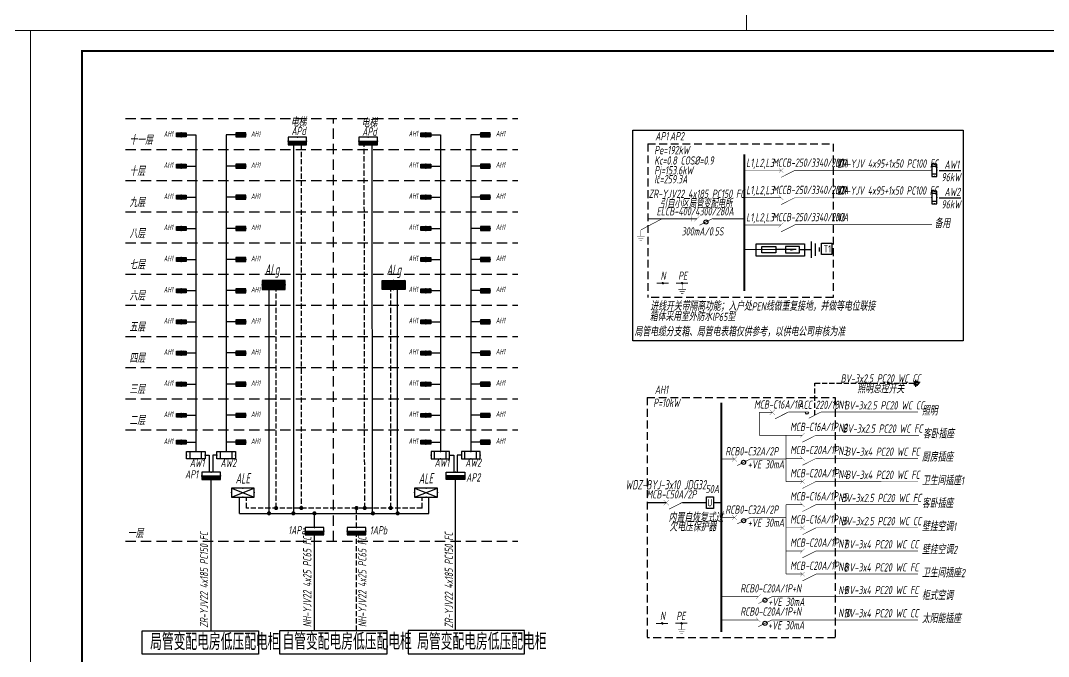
# Model space of a CAD drawing. Extents: x 3774419 to 4775970, y -926964 to 2266.
# Drawn here: x 4523195 to 4573000, y -660195 to -629379 of the extents above; entities that cross this region are included whole.
import ezdxf
from ezdxf.enums import TextEntityAlignment as Align

# ---------------------------------------------------------------- set-up
doc = ezdxf.new("R2010")
doc.units = 0
doc.header["$LTSCALE"] = 1000
doc.header["$MEASUREMENT"] = 0
for name, pattern in [('CONTINOUS', [0]), ('DASH', [0.35, 0.25, -0.1]), ('DASH4', [0.1875, 0.125, -0.0625]), ('DASHED', [0.75, 0.5, -0.25])]:
    doc.linetypes.add(name, pattern=pattern)
doc.layers.get('0').update_dxf_attribs({"linetype": 'CONTINUOUS'})
for name, color, linetype in [('!!电气', 1, 'CONTINUOUS'), ('DIM-照明', 7, 'CONTINUOUS'), ('ELEMENT', 3, 'CONTINUOUS'), ('EQUIP', 3, 'CONTINUOUS'), ('EQUIP-照明', 3, 'CONTINUOUS'), ('EQUIP-箱柜', 3, 'CONTINUOUS'), ('WIRE-照明', 2, 'CONTINUOUS'), ('照明平面文字层', 3, 'CONTINUOUS')]:
    doc.layers.add(name, color=color, linetype=linetype)
doc.layers.add('图框', color=147, linetype='CONTINUOUS', lineweight=20)
doc.styles.add('_TCH_LABEL', font='COMPLEX', dxfattribs={"bigfont": 'GBCBIG'})
doc.styles.add('HZTXT', font='gbeitc.shx', dxfattribs={"width": 0.8, "height": 400, "bigfont": 'hztxt.shx'})
doc.styles.add('SM1', font='realsz.shx', dxfattribs={"width": 0.75, "bigfont": 'realhz.shx'})
doc.styles.get("Standard").update_dxf_attribs({"font": 'gbenor.shx', "bigfont": 'gbcbig.shx'})
doc.styles.add('TSSD_Dimension', font='Tssdeng.shx', dxfattribs={"width": 0.7, "bigfont": 'tssdchn.shx'})

# ---------------------------------------------------------------- blocks, each defined once
blk = doc.blocks.new('1107AA')
at = {"color": 3, "linetype": 'Continuous'}
for points, const_width in [([(0, -7.5), (-3.79, 0)], 0.3), ([(-1.25, 1.25), (1.25, -1.25)], 0.1), ([(1.25, 1.25), (-1.25, -1.25)], 0.1)]:
    blk.add_lwpolyline(points, dxfattribs=dict(at, const_width=const_width))
blk = doc.blocks.new('0114')
at = {"color": 3, "linetype": 'Continuous', "const_width": 0.3}
for points in [[(0, 0), (0, -4.58)], [(-2.75, -4.58), (2.75, -4.58)], [(-1.83, -6.01), (1.83, -6.01)], [(-0.86, -7.5), (0.86, -7.5)]]:
    blk.add_lwpolyline(points, dxfattribs=at)
blk = doc.blocks.new('*X31')
at = {"color": 0}
for p, q in [((197.1, 124.2), (199.7, 126.7)), ((197.2, 123.8), (200.1, 126.7)), ((197.2, 124.6), (199.2, 126.7)), ((197.3, 123.4), (200.4, 126.6)), ((197.3, 125.2), (198.6, 126.5)), ((197.4, 123.1), (200.7, 126.5)), ((197.5, 122.9), (201, 126.3)), ((197.7, 122.6), (201.2, 126.1)), ((197.9, 122.4), (201.4, 125.9)), ((198.1, 122.2), (201.6, 125.7)), ((198.4, 122), (201.8, 125.4)), ((198.7, 121.9), (201.9, 125.2)), ((199, 121.8), (202, 124.8)), ((199.4, 121.7), (202.1, 124.5)), ((199.8, 121.7), (202.1, 124.1)), ((200.3, 121.8), (202, 123.5)), ((201.2, 122.3), (201.6, 122.7))]:
    blk.add_line(p, q, dxfattribs=at)
blk = doc.blocks.new('HC000089')
at = {"color": 4, "linetype": 'Continuous', "const_width": 0.2}
blk.add_lwpolyline([(-1.8, -1.8, 0.198912), (0, -2.5, 0.198912), (1.8, -1.8, 0.198912), (2.5, 0, 0.198912), (1.8, 1.8, 0.198912), (0, 2.5, 0.198912), (-1.8, 1.8, 0.198912), (-2.5, 0, 0.198912)], format="xyb", close=True, dxfattribs=at)
at = {"color": 4}
blk.add_blockref('*X31', (-199.6, -124.2), dxfattribs=at)
blk = doc.blocks.new('A$C7C37685A')
at = {"layer": 'ELEMENT'}
for p, q in [((294, 104), (294, -104)), ((745, 104), (294, 104)), ((641, 0), (294, 0)), ((745, -104), (745, 104)), ((1135, -260), (1135, 260)), ((1264, -195), (1264, 195)), ((1394, -65), (1394, 65)), ((294, -104), (745, -104))]:
    blk.add_line(p, q, dxfattribs=at)
for points in [[(294, 0), (0, 0)], [(745, 0), (1135, 0)]]:
    blk.add_lwpolyline(points, dxfattribs=at)
for points in [[(658, 0), (450, -35), (450, 35), (658, 0)], [(450, 35), (658, 0), (450, -35), (450, 35)], [(450, -35), (450, 35), (658, 0), (450, 35)]]:
    blk.add_solid(points, dxfattribs=at)
blk = doc.blocks.new('A$C64190E90')
at = {"layer": 'DIM-照明', "color": 3}
blk.add_lwpolyline([(0, 104), (450, 104), (450, -104), (0, -104)], close=True, dxfattribs=at)
at = {"layer": 'DIM-照明'}
blk.add_blockref('A$C7C37685A', (466, 0), dxfattribs=at)
blk = doc.blocks.new('A$C5F6A5641')
at = {"layer": 'WIRE-照明', "color": 3}
for p, q in [((0, 0), (2337, 0)), ((0, -611), (0, 0)), ((2337, 0), (2337, -611)), ((2337, -611), (0, -611))]:
    blk.add_line(p, q, dxfattribs=at)
blk = doc.blocks.new('$equip$00001428')
for p, q in [((0.75, 0.6), (-0.75, 0.6)), ((-0.75, 0.6), (-0.75, 0)), ((-0.75, 0), (0.75, 0)), ((-0.469, 0.6), (-0.469, 0)), ((0.469, 0.6), (0.469, 0)), ((0.75, 0), (0.75, 0.6))]:
    blk.add_line(p, q)
for p in [(-0.75, 0.3), (0, 0.6), (0, 0), (0.75, 0.3)]:
    blk.add_point(p)
at = {"style": '_TCH_LABEL', "flags": 9}
blk.add_attdef('A', (0, 0), '', height=0.00002, dxfattribs=at)
blk = doc.blocks.new('A$C2FB505A5')
at = {"color": 3, "linetype": 'Continuous'}
for points, const_width in [([(-125, -125), (125, 125)], 10), ([(-125, 125), (125, -125)], 10), ([(771, 11), (125, -316)], 30)]:
    blk.add_lwpolyline(points, dxfattribs=dict(at, const_width=const_width))
at = {"layer": 'DIM-照明', "color": 3, "linetype": 'Continuous', "const_width": 28.8}
blk.add_lwpolyline([(771, 11), (1064, 11)], dxfattribs=at)
at = {"layer": 'DIM-照明', "color": 3, "linetype": 'Continuous'}
blk.add_circle((438, -157), 100, dxfattribs=at)
blk = doc.blocks.new('*X10')
at = {"color": 0}
for p, q in [((-250, 33), (-183, 100)), ((-250, 68), (-218, 100)), ((-247, 0), (-147, 100)), ((-212, 0), (-112, 100)), ((-177, 0), (-77, 100)), ((-141, 0), (-41, 100)), ((-106, 0), (-6, 100)), ((-71, 0), (29, 100)), ((-35, 0), (65, 100)), ((0, 0), (100, 100)), ((35, 0), (135, 100)), ((71, 0), (171, 100)), ((106, 0), (206, 100)), ((141, 0), (241, 100)), ((177, 0), (250, 73)), ((212, 0), (250, 38)), ((247, 0), (250, 3))]:
    blk.add_line(p, q, dxfattribs=at)
blk = doc.blocks.new('$equip$00001414')
for p, q in [((0.75, 0.6), (-0.75, 0.6)), ((-0.75, 0.6), (-0.75, 0)), ((-0.75, 0.3), (0.75, 0.3)), ((-0.75, 0), (0.75, 0)), ((0.75, 0), (0.75, 0.6))]:
    blk.add_line(p, q)
at = {"const_width": 0.3}
blk.add_lwpolyline([(-0.75, 0.15), (0.75, 0.15)], dxfattribs=at)
for p in [(-0.75, 0.3), (0, 0.6), (0, 0), (0.75, 0.3)]:
    blk.add_point(p)
at = {"xscale": 0.00300000000061118, "yscale": 0.00300000000061118, "zscale": 0.00300000000061118}
blk.add_blockref('*X10', (0, 0), dxfattribs=at)
at = {"style": '_TCH_LABEL', "flags": 9}
blk.add_attdef('A', (0, 0), '', height=0.00002, dxfattribs=at)
blk = doc.blocks.new('*X8')
at = {"color": 0}
for p, q in [((-250, 33), (-83, 200)), ((-250, 68), (-118, 200)), ((-250, 104), (-154, 200)), ((-250, 139), (-189, 200)), ((-250, 174), (-224, 200)), ((-247, 0), (-47, 200)), ((-212, 0), (-12, 200)), ((-177, 0), (23, 200)), ((-141, 0), (59, 200)), ((-106, 0), (94, 200)), ((-71, 0), (129, 200)), ((-35, 0), (165, 200)), ((0, 0), (200, 200)), ((35, 0), (235, 200)), ((71, 0), (250, 179)), ((106, 0), (250, 144)), ((141, 0), (250, 109)), ((177, 0), (250, 73)), ((212, 0), (250, 38)), ((247, 0), (250, 3))]:
    blk.add_line(p, q, dxfattribs=at)
blk = doc.blocks.new('$equip$00001421')
for p, q in [((0.75, 0.6), (-0.75, 0.6)), ((-0.75, 0.6), (-0.75, 0)), ((-0.75, 0), (0.75, 0)), ((0.75, 0), (0.75, 0.6))]:
    blk.add_line(p, q)
at = {"const_width": 0.6}
blk.add_lwpolyline([(-0.75, 0.3), (0.75, 0.3)], dxfattribs=at)
for p in [(-0.75, 0.3), (0, 0.6), (0, 0), (0.75, 0.3)]:
    blk.add_point(p)
at = {"xscale": 0.00300000000061118, "yscale": 0.00300000000061118, "zscale": 0.00300000000061118}
blk.add_blockref('*X8', (0, 0), dxfattribs=at)
at = {"style": '_TCH_LABEL', "flags": 9}
blk.add_attdef('A', (0, 0), '', height=0.00002, dxfattribs=at)
blk = doc.blocks.new('$equip$00001424')
for p, q in [((-0.75, 0), (0.75, 0.6)), ((-0.75, 0.6), (0.75, 0)), ((0.75, 0.6), (-0.75, 0.6)), ((-0.75, 0.6), (-0.75, 0)), ((-0.75, 0), (0.75, 0)), ((0.75, 0), (0.75, 0.6))]:
    blk.add_line(p, q)
for p in [(-0.75, 0.3), (0, 0.6), (0, 0), (0.75, 0.3)]:
    blk.add_point(p)
at = {"style": '_TCH_LABEL', "flags": 9}
blk.add_attdef('A', (0, 0), '', height=0.00002, dxfattribs=at)
blk = doc.blocks.new('A$C46350062')
at = {"layer": 'DIM-照明', "color": 3, "linetype": 'Continuous', "const_width": 28.8}
for points in [[(-590, 0), (-868, 0)], [(0, 0), (-590, -298)]]:
    blk.add_lwpolyline(points, dxfattribs=at)
at = {"layer": 'DIM-照明', "color": 3, "linetype": 'Continuous'}
blk.add_arc((-678, 0), 88.4, 180.9398, 0, dxfattribs=at)
blk = doc.blocks.new('$equip$00001230')
for p, q in [((0.25, 0.71), (0.25, 0.39)), ((0.25, 0.39), (0.5, 0.39)), ((0.5, 0.39), (0.5, -0.39)), ((0.5, -0.39), (0.25, -0.39)), ((0.25, -0.39), (0.25, -0.71))]:
    blk.add_line(p, q)
for radius in [0.357, 0.25]:
    blk.add_circle((0, 0), radius)
at = {"layer": 'EQUIP-照明'}
for p in [(-0.36, 0), (0, 0.36), (0.5, 0), (0, -0.36)]:
    blk.add_point(p, dxfattribs=at)
at = {"layer": 'EQUIP-照明', "flags": 9}
blk.add_attdef('A', (0, 0), '', height=0.00002, dxfattribs=at)
blk = doc.blocks.new('A$C7F327A38')
at = {"layer": 'DIM-照明'}
blk.add_lwpolyline([(0, 329), (555, 329), (555, 0), (0, 0)], close=True, dxfattribs=at)
at = {"layer": 'EQUIP', "style": 'TSSD_Dimension', "width": 0.7}
blk.add_text('U', height=350, rotation=90, dxfattribs=at).set_placement((280, 153), align=Align.MIDDLE)

msp = doc.modelspace()

# ---------------------------------------------------------------- linework, layer by layer
at = {"layer": '!!电气', "color": 1}
msp.add_lwpolyline([(4552858.3, -634683), (4568867.3, -634683), (4568867.3, -644894.9), (4552858.3, -644894.9)], close=True, dxfattribs=at)
at = {"layer": '!!电气', "color": 2, "linetype": 'DASH'}
msp.add_lwpolyline([(4561680.3, -648502.2), (4561682.1, -646958.9), (4566514.5, -646958.9)], dxfattribs=at)
at = {"layer": '!!电气'}
for points in [[(4529082.2, -658947.1), (4534721.5, -658947.1), (4534721.5, -660088.3), (4529082.2, -660088.3)], [(4535751.7, -658944.3), (4540945.8, -658944.3), (4540945.8, -660085.6), (4535751.7, -660085.6)], [(4547615.3, -658936.9), (4541976, -658936.9), (4541976, -660068), (4547615.3, -660068)]]:
    msp.add_lwpolyline(points, close=True, dxfattribs=at)
at = {"color": 3, "linetype": 'Continuous'}
for points, const_width in [([(4555687, -638864.2), (4555687, -639115.6)], 10), ([(4555839.9, -639106.2), (4556089.9, -638856.2)], 10), ([(4555839.9, -638856.2), (4556089.9, -639106.2)], 10), ([(4556736.4, -638970.4), (4556089.9, -639297.2)], 30), ([(4559494.9, -648489.9), (4559744.9, -648239.9)], 10), ([(4559494.9, -648239.9), (4559744.9, -648489.9)], 10), ([(4560391.3, -648354.1), (4559744.9, -648680.8)], 30), ([(4554360.1, -652868), (4554610.1, -652618)], 10), ([(4554360.1, -652618), (4554610.1, -652868)], 10), ([(4555256.6, -652732.1), (4554610.1, -653058.9)], 30)]:
    msp.add_lwpolyline(points, dxfattribs=dict(at, const_width=const_width))
at = {"layer": 'DIM-照明', "color": 84, "linetype": 'DASHED'}
for p, q in [((4528274.9, -634118.4), (4547290, -634118.4)), ((4538359.2, -654610.3), (4538359.2, -634118.4)), ((4528274.9, -635628), (4547290, -635628)), ((4528274.9, -637137.7), (4547290, -637137.7)), ((4528274.9, -638647.3), (4547290, -638647.3)), ((4528274.9, -640157), (4547290, -640157)), ((4528274.9, -641666.6), (4547290, -641666.6)), ((4528274.9, -643176.3), (4547290, -643176.3)), ((4528274.9, -644685.9), (4547290, -644685.9)), ((4528274.9, -646195.6), (4547290, -646195.6)), ((4528274.9, -647705.2), (4547290, -647705.2)), ((4528274.9, -649214.8), (4547290, -649214.8)), ((4528274.9, -654610.3), (4547290, -654610.3))]:
    msp.add_line(p, q, dxfattribs=at)
at = {"layer": 'DIM-照明', "color": 7, "linetype": 'CONTINOUS'}
for p, q in [((4531223, -634919.4), (4531687.6, -634919.4)), ((4533626.6, -634919.4), (4533162, -634919.4)), ((4543071, -634919.4), (4543535.5, -634919.4)), ((4545474.5, -634919.4), (4545010, -634919.4)), ((4531223, -636429.1), (4531687.6, -636429.1)), ((4533626.6, -636429.1), (4533162, -636429.1)), ((4543071, -636429.1), (4543535.5, -636429.1)), ((4545474.5, -636429.1), (4545010, -636429.1)), ((4531223, -637938.7), (4531687.6, -637938.7)), ((4533626.6, -637938.7), (4533162, -637938.7)), ((4543071, -637938.7), (4543535.5, -637938.7)), ((4545474.5, -637938.7), (4545010, -637938.7)), ((4531223, -639448.4), (4531687.6, -639448.4)), ((4533626.6, -639448.4), (4533162, -639448.4)), ((4543071, -639448.4), (4543535.5, -639448.4)), ((4545474.5, -639448.4), (4545010, -639448.4)), ((4531223, -640958), (4531687.6, -640958)), ((4533626.6, -640958), (4533162, -640958)), ((4543071, -640958), (4543535.5, -640958)), ((4545474.5, -640958), (4545010, -640958)), ((4531223, -642467.7), (4531687.6, -642467.7)), ((4533626.6, -642467.7), (4533162, -642467.7)), ((4543071, -642467.7), (4543535.5, -642467.7)), ((4545474.5, -642467.7), (4545010, -642467.7)), ((4531223, -643977.3), (4531687.6, -643977.3)), ((4533626.6, -643977.3), (4533162, -643977.3)), ((4543071, -643977.3), (4543535.5, -643977.3)), ((4545474.5, -643977.3), (4545010, -643977.3)), ((4531223, -645487), (4531687.6, -645487)), ((4533626.6, -645487), (4533162, -645487)), ((4543071, -645487), (4543535.5, -645487)), ((4545474.5, -645487), (4545010, -645487)), ((4531223, -646996.6), (4531687.6, -646996.6)), ((4533626.6, -646996.6), (4533162, -646996.6)), ((4543071, -646996.6), (4543535.5, -646996.6)), ((4545474.5, -646996.6), (4545010, -646996.6)), ((4531223, -648506.2), (4531687.6, -648506.2)), ((4533626.6, -648506.2), (4533162, -648506.2)), ((4543071, -648506.2), (4543535.5, -648506.2)), ((4545474.5, -648506.2), (4545010, -648506.2)), ((4531223, -649812.6), (4531687.6, -649812.6)), ((4533626.6, -649812.6), (4533162, -649812.6)), ((4543071, -649812.6), (4543535.5, -649812.6)), ((4545474.5, -649812.6), (4545010, -649812.6))]:
    msp.add_line(p, q, dxfattribs=at)
at = {"layer": 'DIM-照明', "color": 7}
for p, q in [((4531687.6, -634919.4), (4531687.6, -650257.2)), ((4533162, -634919.4), (4533162, -650257.2)), ((4543535.5, -634919.4), (4543535.5, -650257.2)), ((4545010, -634919.4), (4545010, -650257.2)), ((4540253.1, -653259.5), (4540229.4, -635395.8)), ((4567700.3, -636645.3), (4568758.2, -636645.3)), ((4567700.3, -637965.3), (4568758.2, -637965.3)), ((4535238.2, -653259.5), (4535238.5, -642414.5)), ((4541466.6, -653259.5), (4541466.6, -642415.6)), ((4532137.6, -650437.2), (4532340.5, -650437.2)), ((4532340.5, -650437.2), (4532340.5, -651261.4)), ((4532712, -650437.2), (4532509.1, -650437.2)), ((4532509.1, -650437.2), (4532509.1, -651261.4)), ((4543985.5, -650437.2), (4544188.4, -650437.2)), ((4544188.4, -650437.2), (4544188.4, -651261.4)), ((4544560, -650437.2), (4544357, -650437.2)), ((4544357, -650437.2), (4544357, -651261.4)), ((4532424.8, -658958), (4532424.8, -651621.4)), ((4544272.7, -658958), (4544272.7, -651621.4)), ((4533801.1, -653259.5), (4533801.4, -652476.9)), ((4542971.4, -653259.5), (4542971.7, -652476.9)), ((4537435.7, -658944.3), (4537435.7, -654308.3))]:
    msp.add_line(p, q, dxfattribs=at)
at = {"layer": 'DIM-照明', "color": 7, "linetype": 'DASH'}
for p, q in [((4536797.2, -635396.1), (4536797.2, -653002.1)), ((4539871.2, -653002.1), (4539847.6, -635395.8)), ((4535577.5, -653002.7), (4535577.7, -642415.2)), ((4541127.9, -653002.7), (4541128.1, -642415.2)), ((4534140.4, -653002.1), (4534140.6, -652476.9)), ((4542651.8, -653002.1), (4542652, -652476.9)), ((4542651.8, -653002.1), (4534140.4, -653002.1)), ((4539474.2, -658944.3), (4539474.2, -654308.3))]:
    msp.add_line(p, q, dxfattribs=at)
at = {"layer": 'DIM-照明', "color": 3, "linetype": 'DASH4', "ltscale": 3}
for p, q in [((4553581.3, -635353.4), (4562568.1, -635353.4)), ((4553581.3, -635353.4), (4553581.3, -642807.8)), ((4562568.1, -635353.4), (4562568.1, -642807.8)), ((4562568.1, -642807.8), (4553581.3, -642807.8)), ((4553556.5, -647640.6), (4562667.5, -647640.6)), ((4553556.5, -647640.6), (4553556.5, -659294.1)), ((4562667.5, -647640.6), (4562667.5, -659294.1)), ((4562667.5, -659294.1), (4553556.5, -659294.1))]:
    msp.add_line(p, q, dxfattribs=at)
at = {"layer": 'DIM-照明', "color": 7}
for points in [[(4536415.4, -635396.1), (4536415.2, -653258.6)], [(4533801.1, -653259.5), (4542971.4, -653263.3)], [(4537435.7, -653948.3), (4537435.7, -653259.5)]]:
    msp.add_lwpolyline(points, dxfattribs=at)
at = {"layer": 'DIM-照明', "color": 3, "const_width": 100}
for points in [[(4558264.4, -635865.3), (4558264.4, -642477.9)], [(4557152.2, -647903.4), (4557152.2, -659014.8)]]:
    msp.add_lwpolyline(points, dxfattribs=at)
at = {"layer": 'DIM-照明', "color": 3, "linetype": 'Continuous'}
for points, const_width in [([(4558264.4, -636645.3), (4560046.3, -636645.3)], 28.8), ([(4560699.4, -636633.6), (4567351.8, -636633.6)], 28.8), ([(4558264.4, -637965.3), (4560046.3, -637965.3)], 28.8), ([(4560699.4, -637953.5), (4567351.8, -637953.5)], 28.8), ([(4553251.9, -639523.8), (4554281.5, -638981.2)], 28.8), ([(4553581.3, -638981.2), (4555964.9, -638981.2)], 49.9), ([(4556725.4, -638981.2), (4558264.4, -638981.2)], 49.9), ([(4556736.4, -638970.4), (4557028.7, -638970.4)], 28.8), ([(4558264.4, -639285.2), (4560046.3, -639285.2)], 28.8), ([(4560699.4, -639273.4), (4567351.8, -639273.4)], 28.8), ([(4558264.4, -640480), (4560412.2, -640480)], 47.2), ([(4554014.1, -642104.9), (4554594.6, -642104.9)], 47.5), ([(4554951.6, -642100.7), (4555532, -642100.7)], 47.5), ([(4558987.9, -648364.9), (4559619.9, -648364.9)], 28.8), ([(4558987.9, -649475.8), (4558987.9, -648364.9)], 28.8), ([(4560391.3, -648354.1), (4560683.7, -648354.1)], 28.8), ([(4560683.7, -648354.1), (4561105.1, -648354.1)], 28.8), ([(4561975.2, -648353.1), (4566682.5, -648353.2)], 28.8), ([(4560279.1, -649475.8), (4558987.9, -649475.8)], 28.8), ([(4560279.1, -649475.8), (4561080.3, -649475.7)], 28.8), ([(4560279.1, -649475.8), (4560279.3, -651718.7)], 28.8), ([(4561737.3, -649475.7), (4566726.3, -649475)], 28.8), ([(4557152.2, -650631.9), (4557790.6, -650631.9)], 28.8), ([(4558854.5, -650621.1), (4560279.4, -650621.1)], 28.8), ([(4560279.3, -650597.1), (4561080.4, -650597)], 28.8), ([(4561737.5, -650597), (4566682.6, -650596.7)], 28.8), ([(4560279.3, -651718.7), (4561080.4, -651718.6)], 28.8), ([(4561737.5, -651718.6), (4566682.6, -651718.3)], 28.8), ([(4553556.5, -652743), (4554485.1, -652743)], 52.6), ([(4555262.4, -652743), (4556430.5, -652743)], 52.6), ([(4556767.1, -652743), (4557152.2, -652743)], 52.6), ([(4560279.3, -652840.3), (4561080.4, -652840.3)], 28.8), ([(4560279.3, -652840.3), (4560279.6, -656205.1)], 28.8), ([(4561737.5, -652840.2), (4566682.6, -652839.9)], 28.8), ([(4558854.5, -653448.2), (4560279.4, -653448.2)], 28.8), ([(4557152.2, -653459.1), (4557790.6, -653459.1)], 28.8), ([(4560279.4, -653961.9), (4561080.5, -653961.9)], 28.8), ([(4561737.5, -653961.8), (4566682.6, -653961.6)], 28.8), ([(4560279.5, -655083.5), (4561080.5, -655083.5)], 28.8), ([(4561737.6, -655083.4), (4566682.7, -655083.2)], 28.8), ([(4560279.5, -656205.1), (4561080.6, -656205.1)], 28.8), ([(4561737.7, -656205.1), (4566682.7, -656204.8)], 28.8), ([(4557152.1, -657302.4), (4558938.6, -657302.4)], 28.8), ([(4559595.7, -657302.4), (4566682.5, -657302.1)], 28.8), ([(4557152.1, -658423.7), (4558938.7, -658423.6)], 28.8), ([(4559595.8, -658423.6), (4566682.5, -658423.3)], 28.8), ([(4553989.4, -658591.1), (4554569.8, -658591.1)], 47.5), ([(4554926.8, -658587), (4555507.3, -658587)], 47.5)]:
    msp.add_lwpolyline(points, dxfattribs=dict(at, const_width=const_width))
at = {"layer": 'DIM-照明', "const_width": 100}
for points in [[(4535627.5, -653002.7, -1), (4535527.5, -653002.7, -1)], [(4536747.2, -653002.1, 1), (4536847.2, -653002.1, 1)], [(4539424.2, -653002.1, 1), (4539524.2, -653002.1, 1)], [(4539821.2, -653002.7, 1), (4539921.2, -653002.7, 1)], [(4541177.9, -653002.7, -1), (4541077.9, -653002.7, -1)], [(4535283.3, -653258.4, -1), (4535183.3, -653258.3, -1)], [(4536365.4, -653259.5, 1), (4536465.4, -653259.5, 1)], [(4537385.7, -653259.5, 1), (4537485.7, -653259.5, 1)], [(4540215.4, -653260.1, 1), (4540315.4, -653260.1, 1)], [(4541416.6, -653259.5, 1), (4541516.6, -653259.5, 1)]]:
    msp.add_lwpolyline(points, format="xyb", close=True, dxfattribs=at)
at = {"layer": 'DIM-照明', "color": 7, "linetype": 'DASH'}
msp.add_lwpolyline([(4539474.2, -653948.3), (4539474.2, -653002.1)], dxfattribs=at)
at = {"layer": 'DIM-照明', "color": 3, "linetype": 'Continuous'}
for centre in [(4559267.1, -657468.5), (4559267.2, -658589.7)]:
    msp.add_circle(centre, 100.1, dxfattribs=at)
at = {"layer": '图框'}
for points in [[(4498969.4, -587899.4), (4558369.2, -587899.4), (4558369.2, -629853.6), (4498969.4, -629853.6)], [(4558369.2, -587899.4), (4617769.1, -587899.4), (4617769.1, -629853.6), (4558369.2, -629853.6)], [(4439569.6, -629853.6), (4523669.6, -629853.6), (4523669.6, -689253.6), (4439569.6, -689253.6)], [(4523669.6, -629853.6), (4607769.6, -629853.6), (4607769.6, -689253.6), (4523669.6, -689253.6)]]:
    msp.add_lwpolyline(points, close=True, dxfattribs=at)
at = {"layer": '图框', "const_width": 100}
msp.add_lwpolyline([(4606769.6, -688253.6), (4606769.6, -630853.6), (4526169.6, -630853.6), (4526169.6, -688253.6)], close=True, dxfattribs=at)
at = {"layer": '照明平面文字层', "color": 7}
msp.add_lwpolyline([(4561997.1, -640172.1), (4562511, -640172.1), (4562511, -640719.9), (4561997.1, -640719.9)], close=True, dxfattribs=at)

# ---------------------------------------------------------------- block references
at = {"layer": '!!电气', "color": 1}
msp.add_blockref('A$C46350062', (4561975.2, -648353.1), dxfattribs=at)
at = {"layer": 'DIM-照明', "linetype": 'Continuous', "xscale": 87.60960006713867, "yscale": 87.60960006713867, "zscale": 87.60960006713867, "rotation": 90}
for p in [(4560046.3, -636645.3), (4560046.3, -637965.3), (4560046.3, -639285.2), (4561080.3, -649475.7), (4561080.4, -650597), (4561080.4, -651718.7), (4561080.4, -652840.2), (4561080.4, -653961.8), (4561080.5, -655083.5), (4561080.5, -656205.1), (4558938.6, -657302.4), (4558938.7, -658423.6)]:
    msp.add_blockref('1107AA', p, dxfattribs=at)
at = {"layer": 'DIM-照明', "color": 3, "linetype": 'Continuous', "xscale": -66.50000000000003, "yscale": 66.5, "zscale": 66.49999999999999, "rotation": 1.643353773062017e-06}
msp.add_blockref('0114', (4553251.9, -639523.8), dxfattribs=at)
at = {"layer": 'DIM-照明', "xscale": 14.62999999523163, "yscale": 14.62999999523163, "zscale": 14.62999999523163}
for p in [(4554316.3, -642105), (4555252.8, -642105), (4554291.5, -658591.2), (4555228, -658591.2)]:
    msp.add_blockref('HC000089', p, dxfattribs=at)
at = {"layer": 'DIM-照明', "linetype": 'DASH', "xscale": -66.50000000000003, "yscale": 66.5, "zscale": 66.49999999999999, "rotation": 1.643353773062017e-06}
for p in [(4555247.4, -642099.6), (4555228, -658587)]:
    msp.add_blockref('0114', p, dxfattribs=at)
at = {"layer": 'EQUIP', "color": 0, "rotation": 270}
msp.add_blockref('A$C7F327A38', (4556438, -652465.6), dxfattribs=at)
at = {"layer": 'EQUIP-照明', "xscale": 240.0000000000002, "yscale": 240.0000000000002, "zscale": 240.0000000000002, "rotation": 180.0000351236171}
msp.add_blockref('$equip$00001230', (4566634.5, -646958.9), dxfattribs=at)
at = {"layer": 'EQUIP-箱柜'}
for name, p, xscale, yscale, zscale in [('$equip$00001421', (4530983, -635018.9), -320, 320, 320), ('$equip$00001421', (4533866.6, -635018.9), 320, 320, 320), ('$equip$00001421', (4542831, -635018.9), -320, 320, 320), ('$equip$00001421', (4545714.5, -635018.9), 320, 320, 320), ('$equip$00001414', (4536606.3, -635396.1), 600, 600, 600), ('$equip$00001414', (4540038.5, -635395.8), 600, 600, 600), ('$equip$00001421', (4530983, -636528.5), -320, 320, 320), ('$equip$00001421', (4533866.6, -636528.5), 320, 320, 320), ('$equip$00001421', (4542831, -636528.5), -320, 320, 320), ('$equip$00001421', (4545714.5, -636528.5), 320, 320, 320), ('$equip$00001421', (4530983, -638038.1), -320, 320, 320), ('$equip$00001421', (4533866.6, -638038.1), 320, 320, 320), ('$equip$00001421', (4542831, -638038.1), -320, 320, 320), ('$equip$00001421', (4545714.5, -638038.1), 320, 320, 320), ('$equip$00001421', (4530983, -639547.8), -320, 320, 320), ('$equip$00001421', (4533866.6, -639547.8), 320, 320, 320), ('$equip$00001421', (4542831, -639547.8), -320, 320, 320), ('$equip$00001421', (4545714.5, -639547.8), 320, 320, 320), ('$equip$00001421', (4530983, -641057.4), -320, 320, 320), ('$equip$00001421', (4533866.6, -641057.4), 320, 320, 320), ('$equip$00001421', (4542831, -641057.4), -320, 320, 320), ('$equip$00001421', (4545714.5, -641057.4), 320, 320, 320), ('$equip$00001421', (4530983, -642567.1), -320, 320, 320), ('$equip$00001421', (4533866.6, -642567.1), 320, 320, 320), ('$equip$00001421', (4542831, -642567.1), -320, 320, 320), ('$equip$00001421', (4545714.5, -642567.1), 320, 320, 320), ('$equip$00001421', (4530983, -644076.7), -320, 320, 320), ('$equip$00001421', (4533866.6, -644076.7), 320, 320, 320), ('$equip$00001421', (4542831, -644076.7), -320, 320, 320), ('$equip$00001421', (4545714.5, -644076.7), 320, 320, 320), ('$equip$00001421', (4530983, -645586.4), -320, 320, 320), ('$equip$00001421', (4533866.6, -645586.4), 320, 320, 320), ('$equip$00001421', (4542831, -645586.4), -320, 320, 320), ('$equip$00001421', (4545714.5, -645586.4), 320, 320, 320), ('$equip$00001421', (4530983, -647096), -320, 320, 320), ('$equip$00001421', (4533866.6, -647096), 320, 320, 320), ('$equip$00001421', (4542831, -647096), -320, 320, 320), ('$equip$00001421', (4545714.5, -647096), 320, 320, 320), ('$equip$00001421', (4530983, -648605.7), -320, 320, 320), ('$equip$00001421', (4533866.6, -648605.7), 320, 320, 320), ('$equip$00001421', (4542831, -648605.7), -320, 320, 320), ('$equip$00001421', (4545714.5, -648605.7), 320, 320, 320), ('$equip$00001421', (4530983, -649912), -320, 320, 320), ('$equip$00001421', (4533866.6, -649912), 320, 320, 320), ('$equip$00001421', (4542831, -649912), -320, 320, 320), ('$equip$00001421', (4545714.5, -649912), 320, 320, 320), ('$equip$00001414', (4532424.8, -651621.4), 600, 600, 600), ('$equip$00001414', (4544272.7, -651621.4), -600, 600, 600), ('$equip$00001414', (4537435.7, -654308.3), 600, 600, 600), ('$equip$00001414', (4539474.2, -654308.3), 600, 600, 600)]:
    msp.add_blockref(name, p, dxfattribs=dict(at, xscale=xscale, yscale=yscale, zscale=zscale))
for name, p, xscale, yscale, zscale, rotation in [('$equip$00001428', (4567351.8, -636633.6), 400, 400, 400, 270), ('$equip$00001428', (4567351.8, -637953.5), 400, 400, 400, 270), ('$equip$00001421', (4535458.9, -642414.5), 736.6071428656564, 736.6071428656564, 736.6071428656564, 359.9762906980881), ('$equip$00001421', (4541272, -642415.6), -736.6071428656578, 736.6071428656578, 736.6071428656578, 359.9999999999627), ('$equip$00001428', (4531687.6, -650257.2), -600, 600, 600, 180), ('$equip$00001428', (4533162, -650257.2), -600, 600, 600, 180), ('$equip$00001428', (4543535.5, -650257.2), 600, 600, 600, 180), ('$equip$00001428', (4545010, -650257.2), 600, 600, 600, 180), ('$equip$00001424', (4533967.9, -652476.9), 736.6071428653984, 736.6071428653984, 736.6071428653984, 359.9762906980959), ('$equip$00001424', (4542840.6, -652476.9), 736.6071428653984, 736.6071428653984, 736.6071428653984, 359.9762906980959)]:
    msp.add_blockref(name, p, dxfattribs=dict(at, xscale=xscale, yscale=yscale, zscale=zscale, rotation=rotation))
at = {"layer": 'WIRE-照明'}
for p in [(4555964.9, -638981.2), (4557790.6, -650631.9), (4557790.6, -653459.1)]:
    msp.add_blockref('A$C2FB505A5', p, dxfattribs=at)
at = {"layer": 'WIRE-照明', "color": 3}
msp.add_blockref('A$C5F6A5641', (4558835.9, -640191.9), dxfattribs=at)
at = {"layer": 'WIRE-照明', "xscale": 1.5, "yscale": 1.5, "zscale": 1.5}
msp.add_blockref('A$C64190E90', (4559114.2, -640480), dxfattribs=at)

# ---------------------------------------------------------------- texts
at = {"color": 0, "style": 'HZTXT', "width": 0.7}
for s, p in [('ALg', (4535036.3, -641688.3)), ('ALE', (4533615.6, -651814)), ('ALE', (4542488.3, -651814))]:
    msp.add_text(s, height=500, rotation=359.97629, dxfattribs=at).set_placement(p)
msp.add_text('ALg', height=500, dxfattribs=at).set_placement((4540938.7, -641700.6))
at = {"layer": 'DIM-照明', "style": 'HZTXT', "width": 0.7}
for s, height, p in [('电梯', 400, (4536284.5, -634519.1)), ('电梯', 400, (4539716.7, -634555.7)), ('十一层', 400, (4528471.8, -635388.7)), ('AH1', 270, (4530134.4, -635004.9)), ('AH1', 270, (4534360.9, -635007.3)), ('APd', 400, (4536318.3, -634928.2)), ('APd', 400, (4539750.5, -634959.9)), ('AH1', 270, (4541998, -634991.2)), ('AH1', 270, (4546224.5, -634993.6)), ('十层', 400, (4528471.8, -636898.4)), ('AH1', 270, (4530134.4, -636516.9)), ('AH1', 270, (4534360.9, -636516.9)), ('AH1', 270, (4541998, -636500.9)), ('AH1', 270, (4546224.5, -636503.3)), ('九层', 400, (4528471.8, -638408)), ('AH1', 270, (4530134.4, -638024.2)), ('AH1', 270, (4534360.9, -638026.6)), ('AH1', 270, (4541998, -638010.5)), ('AH1', 270, (4546224.5, -638012.9)), ('AH1', 270, (4530134.4, -639536.2)), ('AH1', 270, (4534360.9, -639536.2)), ('AH1', 270, (4541998, -639522.6)), ('AH1', 270, (4546224.5, -639522.6)), ('八层', 400, (4528471.8, -639917.7)), ('AH1', 270, (4530134.4, -641043.4)), ('AH1', 270, (4534360.9, -641043.4)), ('AH1', 270, (4541998, -641029.8)), ('AH1', 270, (4546224.5, -641029.8)), ('七层', 400, (4528471.8, -641427.3)), ('AH1', 270, (4530134.4, -642553.1)), ('AH1', 270, (4534360.9, -642553.1)), ('AH1', 270, (4541998, -642539.5)), ('AH1', 270, (4546224.5, -642539.5)), ('六层', 400, (4528471.8, -642937)), ('AH1', 270, (4530134.4, -644062.7)), ('AH1', 270, (4534360.9, -644062.7)), ('AH1', 270, (4541998, -644049.1)), ('AH1', 270, (4546224.5, -644049.1)), ('五层', 400, (4528471.8, -644446.6)), ('AH1', 270, (4530134.4, -645572.4)), ('AH1', 270, (4534360.9, -645572.4)), ('AH1', 270, (4541998, -645558.7)), ('AH1', 270, (4546224.5, -645558.7)), ('四层', 400, (4528471.8, -645956.3)), ('AH1', 270, (4530134.4, -647082)), ('AH1', 270, (4534360.9, -647082)), ('AH1', 270, (4541998, -647068.4)), ('AH1', 270, (4546224.5, -647068.4)), ('三层', 400, (4528471.8, -647465.9)), ('AH1', 270, (4530134.4, -648591.7)), ('AH1', 270, (4534360.9, -648591.7)), ('AH1', 270, (4541998, -648578)), ('AH1', 270, (4546224.5, -648578)), ('二层', 400, (4528471.8, -648975.5)), ('AH1', 270, (4530134.4, -649898.1)), ('AH1', 270, (4534360.9, -649898.1)), ('AH1', 270, (4541998, -649884.4)), ('AH1', 270, (4546224.5, -649884.4)), ('AW1', 400, (4531391, -651016.2)), ('AW2', 400, (4532878.5, -651016.2)), ('AW1', 400, (4543254.6, -651002.5)), ('AW2', 400, (4544742.1, -651002.5)), ('AP1', 400, (4531162.7, -651570.3)), ('AP2', 400, (4544789.5, -651719.9)), ('1APa', 400, (4536161.7, -654273.6)), ('1APb', 400, (4540115.3, -654280.3)), ('一层', 400, (4528388.7, -654444.5))]:
    msp.add_text(s, height=height, dxfattribs=at).set_placement(p)
at = {"layer": 'DIM-照明', "color": 7, "linetype": 'Continuous', "style": 'HZTXT'}
for s, width, p in [('AP1', 0.7, (4554267.5, -634982.5)), ('AP2', 0.7, (4555002.6, -634982.5)), ('ZR-YJV 4x95+1x50 PC100 FC', 0.65, (4565213.9, -636306.8)), ('ZR-YJV 4x95+1x50 PC100 FC', 0.65, (4565205.2, -637613.6)), ('ZR-YJV22 4x185 PC150 FC', 0.7, (4555949, -637772.7)), ('引自小区局管变配电所', 0.65, (4555925.7, -638211.2)), ('ELCB-400/4300/280A', 0.7, (4555882.1, -638625.2)), ('300mA/0.5S', 0.7, (4556240.1, -639595.5)), ('BV-3x2.5 PC20 WC CC', 0.7, (4564872.6, -646721.6)), ('照明总控开关', 0.7, (4564872.6, -647185.1)), ('AH1', 0.7, (4554248.4, -647269.6)), ('BV-3x2.5 PC20 WC CC', 0.7, (4565046, -648026.4)), ('BV-3x2.5 PC20 WC FC', 0.7, (4564961.4, -649148.2)), ('BV-3x4 PC20 WC FC', 0.7, (4564961.5, -650269.9)), ('BV-3x4 PC20 WC FC', 0.7, (4564961.5, -651391.5)), ('MCB-C50A/2P ', 0.7, (4554825.5, -652338.2)), ('BV-3x2.5 PC20 WC FC', 0.7, (4564902.7, -652513.3)), ('内置自恢复式过', 0.7, (4555918.5, -653426.3)), ('BV-3x2.5 PC20 WC CC', 0.7, (4564902.8, -653635)), ('欠电压保护器', 0.7, (4555767.4, -653867.3)), ('BV-3x4 PC20 WC CC', 0.7, (4564902.9, -654756.6)), ('BV-3x4 PC20 WC FC', 0.7, (4564902.9, -655878.2)), ('BV-3x4 PC20 WC FC', 0.7, (4564902.6, -656975.5)), ('BV-3x4 PC20 WC CC', 0.7, (4564902.7, -658096.7))]:
    msp.add_text(s, height=400, dxfattribs=dict(at, width=width)).set_placement(p, align=Align.MIDDLE)
for s, width, p in [('Pe=192kW', 0.7, (4553900.7, -635858.4)), ('Kc=0.8 COS%%C=0.9', 0.7, (4553900.7, -636360)), ('Pj=153.6kW', 0.7, (4553900.7, -636834.1)), ('L1,L2,L3', 0.7, (4558351.9, -636473.7)), ('MCCB-250/3340/200A', 0.65, (4559625.2, -636464.6)), ('N1', 0.7, (4562670.6, -636476.9)), ('Ic=259.3A', 0.7, (4553900.7, -637266)), ('L1,L2,L3', 0.7, (4558351.9, -637793.6)), ('MCCB-250/3340/200A', 0.65, (4559625.2, -637784.5)), ('N2', 0.7, (4562670.6, -637796.8)), ('L1,L2,L3', 0.7, (4558351.9, -639113.5)), ('MCCB-250/3340/200A', 0.65, (4559625.2, -639104.5)), ('N3', 0.7, (4562670.6, -639116.7)), ('N', 0.7, (4554206.6, -641942.1)), ('PE', 0.7, (4555060.6, -641942.1)), ('进线开关带隔离功能；入户处PEN线做重复接地，并做等电位联接', 0.7, (4553710.4, -643434.4)), ('局管电缆分支箱、局管电表箱仅供参考，以供电公司审核为准', 0.7, (4552940.5, -644672.9)), ('P=10kW', 0.7, (4553853.3, -648103.5)), ('MCB-C16A/1P', 0.7, (4558734.7, -648184.2)), ('N1', 0.7, (4562813.7, -648196.5)), ('MCB-C16A/1P', 0.7, (4560483, -649268.7)), ('N2', 0.7, (4562813.7, -649311.5)), ('RCB0-C32A/2P', 0.7, (4557346, -650451.2)), ('MCB-C20A/1P', 0.7, (4560483.1, -650390.1)), ('N3', 0.7, (4562813.7, -650426.4)), ('+VE 30mA', 0.7, (4558430.3, -651085.1)), ('MCB-C20A/1P', 0.7, (4560483.1, -651511.7)), ('N4', 0.7, (4562813.8, -651563.9)), (' 50A', 0.7, (4556197.7, -652279)), ('MCB-C16A/1P', 0.7, (4560483, -652633.2)), ('N5', 0.7, (4562813.8, -652685.5)), ('RCB0-C32A/2P', 0.7, (4557346, -653278.4)), ('MCB-C16A/1P', 0.7, (4560483.1, -653754.9)), ('N6', 0.7, (4562813.8, -653806.7)), ('+VE 30mA', 0.7, (4558430.3, -653912.3)), ('MCB-C20A/1P', 0.7, (4560483.2, -654876.5)), ('N7', 0.7, (4562813.9, -654928)), ('MCB-C20A/1P', 0.7, (4560483.2, -655998.1)), ('N8', 0.7, (4562813.9, -656049.6)), ('RCB0-C20A/1P+N', 0.7, (4558068.4, -657095.4)), ('N9', 0.7, (4562813.8, -657186.7)), ('+VE 30mA', 0.7, (4559423, -657748.7)), ('RCB0-C20A/1P+N', 0.7, (4558068.5, -658216.6)), ('N10', 0.7, (4562813.8, -658285.8)), ('+VE 30mA', 0.7, (4559406.4, -658882.2))]:
    msp.add_text(s, height=400, dxfattribs=dict(at, width=width)).set_placement(p)
at = {"layer": 'DIM-照明', "color": 7}
for s, height, style, width, p in [('AW1', 400, 'HZTXT', 0.7, (4567960.8, -636563.1)), ('96kW', 400, 'HZTXT', 0.7, (4567810.9, -637166.2)), ('AW2', 400, 'HZTXT', 0.7, (4567960.8, -637883)), ('96kW', 400, 'HZTXT', 0.7, (4567810.9, -638486.1)), ('备用', 400, 'HZTXT', 0.7, (4567482.4, -639427.5)), ('照明', 400, 'HZTXT', 0.7, (4566870.3, -648507.2)), ('客卧插座', 400, 'HZTXT', 0.7, (4566914.1, -649624.5)), ('厨房插座', 400, 'HZTXT', 0.7, (4566870.4, -650746.2)), ('卫生间插座1', 400, 'HZTXT', 0.7, (4566870.4, -651887.6)), ('客卧插座', 400, 'HZTXT', 0.7, (4566870.5, -652989.4)), ('壁挂空调1', 400, 'HZTXT', 0.7, (4566870.5, -654111.3)), ('壁挂空调2', 400, 'HZTXT', 0.7, (4566870.6, -655232.9)), ('卫生间插座2', 400, 'HZTXT', 0.7, (4566870.6, -656354.5)), ('柜式空调', 400, 'HZTXT', 0.7, (4566870.3, -657451.8)), ('太阳能插座', 400, 'HZTXT', 0.7, (4566870.4, -658573.1)), ('局管变配电房低压配电柜', 800, 'SM1', 0.75, (4529473.2, -659886.6)), ('自管变配电房低压配电柜', 800, 'SM1', 0.75, (4535885.2, -659873)), ('局管变配电房低压配电柜', 800, 'SM1', 0.75, (4542414.8, -659873))]:
    msp.add_text(s, height=height, dxfattribs=dict(at, style=style, width=width)).set_placement(p)
at = {"layer": 'DIM-照明', "color": 1, "linetype": 'Continuous', "style": 'HZTXT', "width": 0.7}
msp.add_text('箱体采用室外防水IP65型', height=400, dxfattribs=at).set_placement((4553679.5, -643939.6))
at = {"layer": 'DIM-照明', "color": 7, "linetype": 'Continuous', "style": 'HZTXT', "width": 0.66}
msp.add_text('ACC 220/18', height=400, rotation=0, dxfattribs=at).set_placement((4560880.1, -648200, 0))
at = {"layer": 'DIM-照明', "color": 7, "style": 'HZTXT', "width": 0.7}
msp.add_text('WDZ-BYJ-3x10 JDG32 ', height=450, dxfattribs=at).set_placement((4554555.3, -651873.6), align=Align.MIDDLE)
at = {"layer": 'DIM-照明', "style": 'HZTXT', "width": 0.7}
for s, p in [('ZR-YJV22 4x185 PC150 FC', (4532283.4, -658804.9)), ('ZR-YJV22 4x185 PC150 FC', (4544147, -658818)), ('NH-YJV22 4x25 PC65 FC', (4537283.2, -658769.6)), ('NH-YJV22 4x25 PC65 FC', (4539955.5, -658769.6))]:
    msp.add_text(s, height=400, rotation=90, dxfattribs=at).set_placement(p)
at = {"layer": 'DIM-照明', "linetype": 'Continuous', "style": 'HZTXT', "width": 0.7}
for s, p in [('N', (4554181.8, -658428.4)), ('PE', (4554970.1, -658428.4))]:
    msp.add_text(s, height=400, dxfattribs=at).set_placement(p)
at = {"layer": '照明平面文字层', "color": 7, "style": 'TSSD_Dimension', "width": 0.7}
msp.add_text('T1', height=350, dxfattribs=at).set_placement((4562106.7, -640617.1))

doc.saveas('drawing.dxf')
